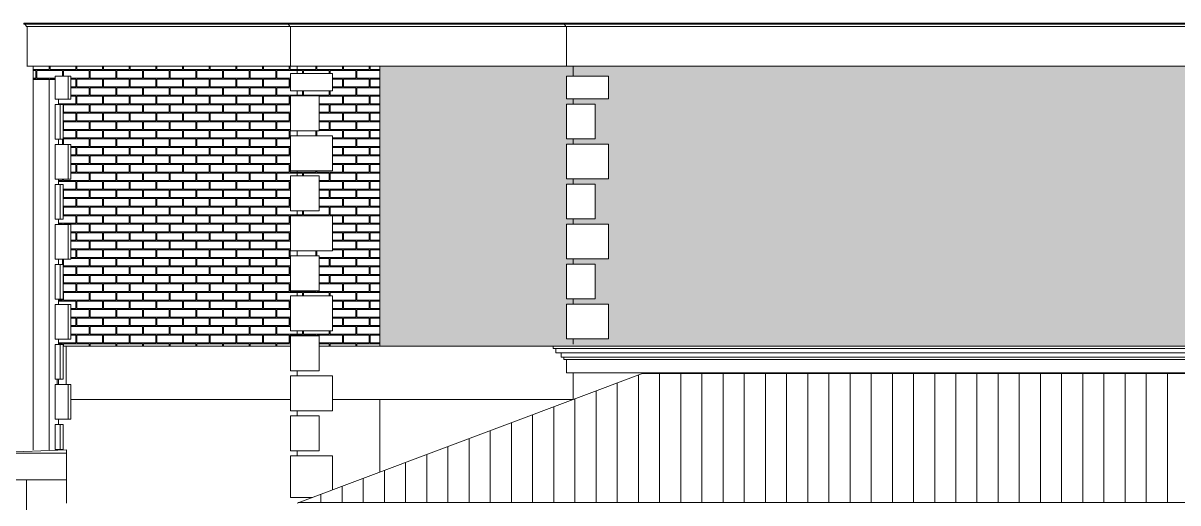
# Model space of a CAD drawing. Header units: millimetres. Extents: x 1177761 to 1329492, y 746793 to 827002.
# Drawn here: x 1278244 to 1286906, y 815202 to 818801 of the extents above; entities that cross this region are included whole.
import ezdxf

# ---------------------------------------------------------------- set-up
doc = ezdxf.new("R2010")
doc.units = ezdxf.units.MM
doc.layers.add('wall', color=5, linetype='Continuous', lineweight=30)
pattern_1 = [(0, (-298353.43, 1431884.34), (100, 64), [192.5, -7.5]), (0, (-298453.43, 1431891.84), (100, 64), [192.5, -7.5]), (90, (-298353.43, 1431884.34), (-100, 64), [-71.5, 56.5]), (90, (-298360.93, 1431884.34), (-100, 64), [-71.5, 56.5])]

msp = doc.modelspace()

# ---------------------------------------------------------------- hatches: boundary and pattern name
at = {"layer": 'wall', "lineweight": 20, "ltscale": 50}
h = msp.add_hatch(dxfattribs=at)
h.set_pattern_fill('ANSI31', color=250, scale=50, angle=45, style=0)
h.paths.add_polyline_path([(1282147.7, 821879.9), (1282747.7, 821879.9), (1282747.7, 820829.9), (1282147.7, 820829.9)], flags=16)
h.paths.add_polyline_path([(1281638.8, 820829.9), (1281038.8, 820829.9), (1281038.8, 821879.9), (1281638.8, 821879.9)], flags=16)
edge = h.paths.add_edge_path()
edge.add_line((1290348.4, 821768.9), (1290348.4, 824172.7))
edge.add_line((1290348.4, 824172.7), (1289470.4, 824254.9))
edge.add_line((1296661.1, 823007.8), (1293141.3, 823007.8))
edge.add_line((1293141.3, 823007.8), (1291952.5, 824022.5))
edge.add_line((1291952.5, 824022.5), (1291431, 824071.3))
edge.add_line((1291431, 824071.3), (1291431, 820249.5))
edge.add_line((1291431, 820249.5), (1290348.4, 820249.5))
edge.add_line((1290348.4, 820249.5), (1290348.4, 821627.1))
edge.add_line((1296446.1, 820264.8), (1296354.8, 820264.8))
edge.add_line((1296354.8, 820264.8), (1294677.9, 821696.2))
edge.add_line((1294677.9, 821696.2), (1296651.1, 821696.2))
edge.add_line((1296651.1, 821696.2), (1296651.1, 823076.2))
edge.add_line((1285258.9, 822779.5), (1284328.5, 822779.6))
edge.add_line((1284328.5, 822779.6), (1284328.5, 821849.1))
edge.add_line((1284328.5, 821849.1), (1283245.8, 820766.4))
edge.add_line((1283245.8, 820766.4), (1283245.8, 822779.8))
edge.add_line((1283245.8, 822779.8), (1280789, 822780.1))
edge.add_line((1296482.3, 820389.8), (1296375.7, 820389.8))
edge.add_line((1296534.9, 820389.8), (1296482.3, 820389.8))
edge.add_line((1296534.9, 820373.4), (1296534.9, 820389.8))
edge.add_line((1296515.2, 820373.4), (1296534.9, 820373.4))
edge.add_line((1296515.2, 820356.9), (1296515.2, 820373.4))
edge.add_line((1296497.3, 820354.6), (1296515.2, 820356.9))
edge.add_line((1296480.7, 820347.7), (1296497.3, 820354.6))
edge.add_line((1296466.4, 820336.7), (1296480.7, 820347.7))
edge.add_line((1296455.4, 820322.4), (1296466.4, 820336.7))
edge.add_line((1296448.5, 820305.7), (1296455.4, 820322.4))
edge.add_line((1296446.1, 820287.9), (1296448.5, 820305.7))
edge.add_line((1296446.1, 820264.8), (1296446.1, 820287.9))
edge.add_line((1296375.7, 820389.8), (1296375.7, 820869))
edge.add_line((1298121.4, 819448.2), (1277837.4, 819448.2))
edge.add_line((1286488.2, 824008.8), (1285258.9, 822779.5))
edge.add_line((1280621.8, 822207.5), (1277837.4, 819448.2))
edge.add_line((1280789, 822780.1), (1280621.8, 822207.5))
edge.add_line((1289470.4, 824254.9), (1288178.9, 824146.2))
edge.add_line((1288178.9, 824146.2), (1286488.2, 824008.8))
edge.add_line((1293872.9, 816171.9), (1297619.2, 815205.8))
edge.add_line((1293872.9, 816172.4), (1284006.7, 816173.3))
edge.add_line((1284006.7, 816173.3), (1283345.9, 816009.4))
edge.add_line((1283345.9, 816009.4), (1280307.3, 815204.4))
edge.add_line((1280307.3, 815204.4), (1297619.2, 815204.4))
edge.add_line((1298121.4, 819448.2), (1296375.7, 820869))
edge.add_line((1290348.4, 821627.1), (1290339.8, 821627.1))
edge.add_line((1290339.8, 821627.1), (1290339.8, 821567.6))
edge.add_arc((1290352.9, 821504.6), 64.3, 101.67522, 156.31994)
edge.add_arc((1290246.2, 821533.8), 47.9, 292.93594, 355.93823, ccw=False)
edge.add_line((1290264.8, 821489.7), (1290264.8, 821475.3))
edge.add_arc((1290264.8, 821446.5), 28.8, 89.94281, 180.1719)
edge.add_line((1290236.1, 821446.4), (1290153, 821446.4))
edge.add_arc((1290169.7, 821423), 28.7, 125.48348, 179.59588)
edge.add_arc((1290115.2, 821428.3), 26.2, 292.09862, 348.78443, ccw=False)
edge.add_line((1290125.1, 821404), (1290125.1, 821396.4))
edge.add_line((1290125.1, 821396.4), (1290114.4, 821396.4))
edge.add_line((1290114.4, 821396.4), (1290114.4, 820391.4))
edge.add_line((1290114.4, 820391.4), (1290273.6, 820391.4))
edge.add_line((1290273.6, 820391.4), (1290273.6, 820375))
edge.add_line((1290273.6, 820375), (1290253.8, 820375))
edge.add_line((1290253.8, 820375), (1290253.8, 820358.5))
edge.add_arc((1290255, 820288.2), 70.3, 90.99297, 179.00703)
edge.add_line((1290184.7, 820289.4), (1290184.7, 820266.4))
edge.add_line((1290184.7, 820266.4), (1289039.8, 820266.4))
edge.add_line((1289039.8, 820266.4), (1289039, 820266.4))
edge.add_line((1289039, 820266.4), (1287894.1, 820266.4))
edge.add_line((1287894.1, 820266.4), (1287894.1, 820289.4))
edge.add_arc((1287823.8, 820288.2), 70.3, 0.99297, 89.00703)
edge.add_line((1287825, 820358.5), (1287825, 820375))
edge.add_line((1287825, 820375), (1287805.3, 820375))
edge.add_line((1287805.3, 820375), (1287805.3, 820391.4))
edge.add_line((1287805.3, 820391.4), (1287964.4, 820391.4))
edge.add_line((1287964.4, 820391.4), (1287964.4, 821396.4))
edge.add_line((1287964.4, 821396.4), (1287953.7, 821396.4))
edge.add_line((1287953.7, 821396.4), (1287953.7, 821404))
edge.add_arc((1287963.6, 821428.3), 26.2, 191.21557, 247.90138, ccw=False)
edge.add_arc((1287909.2, 821423), 28.7, 0.40412, 54.51652)
edge.add_line((1287925.8, 821446.4), (1287842.8, 821446.4))
edge.add_arc((1287814, 821446.5), 28.8, 359.8281, 450.05719)
edge.add_line((1287814, 821475.3), (1287814, 821489.7))
edge.add_arc((1287832.7, 821533.8), 47.9, 184.06177, 247.06406, ccw=False)
edge.add_arc((1287726, 821504.6), 64.3, 23.68006, 78.32478)
edge.add_line((1287739, 821567.6), (1287739, 821627.1))
edge.add_line((1287739, 821627.1), (1287689.4, 821627.1))
edge.add_line((1287689.4, 821627.1), (1287689.4, 821727.8))
edge.add_line((1287689.4, 821727.8), (1289039.4, 823077.8))
edge.add_line((1289039.4, 823077.8), (1290348.4, 821768.9))
at = {"layer": 'wall', "lineweight": 20, "ltscale": 2}
h = msp.add_hatch(dxfattribs=at)
h.set_pattern_fill('AR18', color=251, scale=20, style=0)
h.set_pattern_definition(pattern_1)
h.paths.add_polyline_path([(1280919.1, 818477.8), (1280299.1, 818477.8), (1280299.1, 818423.7), (1280564.6, 818423.7), (1280564.6, 818292.8), (1280299.1, 818292.8), (1280299.1, 818254.5), (1280464.6, 818254.5), (1280464.6, 817992.8), (1280299.1, 817992.8), (1280299.1, 817954.5), (1280564.6, 817954.5), (1280564.6, 817692.8), (1280299.1, 817692.8), (1280299.1, 817654.5), (1280464.6, 817654.5), (1280464.6, 817392.8), (1280299.1, 817392.8), (1280299.1, 817354.5), (1280564.6, 817354.5), (1280564.6, 817092.8), (1280299.1, 817092.8), (1280299.1, 817054.5), (1280464.6, 817054.5), (1280464.6, 816792.8), (1280299.1, 816792.8), (1280299.1, 816754.5), (1280564.6, 816754.5), (1280564.6, 816492.8), (1280299.1, 816492.8), (1280299.1, 816454.5), (1280464.6, 816454.5), (1280464.6, 816377.8), (1280919.1, 816377.8)])
h.paths.add_polyline_path([(1280249.5, 817654.5), (1280299.1, 817654.5), (1280299.1, 817692.8), (1280249.5, 817692.8), (1280249.5, 817954.5), (1280299.1, 817954.5), (1280299.1, 817992.8), (1280249.5, 817992.8), (1280249.5, 818254.5), (1280299.1, 818254.5), (1280299.1, 818292.8), (1280249.5, 818292.8), (1280249.5, 818423.7), (1280299.1, 818423.7), (1280299.1, 818477.8), (1278320.4, 818477.8), (1278320.4, 818377.8), (1278333, 818377.8), (1278358.1, 818377.8), (1278395.6, 818377.8), (1278445.3, 818377.8), (1278485, 818377.8), (1278485, 818402.8), (1278581.3, 818402.8), (1278603, 818402.8), (1278603, 818229.6), (1278581.3, 818229.6), (1278508.3, 818229.6), (1278508.3, 818191.3), (1278522.6, 818191.3), (1278544.3, 818191.3), (1278544.3, 817929.6), (1278522.6, 817929.6), (1278508.3, 817929.6), (1278508.3, 817891.3), (1278581.3, 817891.3), (1278603, 817891.3), (1278603, 817629.6), (1278581.3, 817629.6), (1278508.3, 817629.6), (1278508.3, 817591.3), (1278522.6, 817591.3), (1278544.3, 817591.3), (1278544.3, 817329.6), (1278522.6, 817329.6), (1278508.3, 817329.6), (1278508.3, 817291.3), (1278581.3, 817291.3), (1278603, 817291.3), (1278603, 817029.6), (1278581.3, 817029.6), (1278508.3, 817029.6), (1278508.3, 816991.3), (1278522.6, 816991.3), (1278544.3, 816991.3), (1278544.3, 816729.6), (1278522.6, 816729.6), (1278508.3, 816729.6), (1278508.3, 816691.3), (1278581.3, 816691.3), (1278603, 816691.3), (1278603, 816429.6), (1278581.3, 816429.6), (1278508.3, 816429.6), (1278508.3, 816391.3), (1278522.6, 816391.3), (1278544.3, 816391.3), (1278544.3, 816377.8), (1278599.8, 816377.8), (1278689.3, 816377.8), (1278783, 816377.8), (1278884.9, 816377.8), (1278994.6, 816377.8), (1279111.6, 816377.8), (1279235.6, 816377.8), (1279366, 816377.8), (1279502.2, 816377.8), (1279643.7, 816377.8), (1279789.9, 816377.8), (1279940.2, 816377.8), (1280094, 816377.8), (1280249.5, 816377.8), (1280249.5, 816454.5), (1280299.1, 816454.5), (1280299.1, 816492.8), (1280249.5, 816492.8), (1280249.5, 816754.5), (1280299.1, 816754.5), (1280299.1, 816792.8), (1280249.5, 816792.8), (1280249.5, 817054.5), (1280299.1, 817054.5), (1280299.1, 817092.8), (1280249.5, 817092.8), (1280249.5, 817354.5), (1280299.1, 817354.5), (1280299.1, 817392.8), (1280249.5, 817392.8)])
h = msp.add_hatch(dxfattribs=at)
h.set_pattern_fill('AR18', color=251, scale=20, style=0)
h.set_pattern_definition(pattern_1)
h.paths.add_polyline_path([(1288439.5, 817293.6), (1288579.4, 817293.6), (1288579.4, 817331.9), (1288509.9, 817331.9), (1288509.9, 817593.6), (1288579.4, 817593.6), (1288579.4, 817631.9), (1288439.5, 817631.9), (1288439.5, 817893.6), (1288579.4, 817893.6), (1288579.4, 817931.9), (1288509.9, 817931.9), (1288509.9, 818193.6), (1288579.4, 818193.6), (1288579.4, 818231.9), (1288439.5, 818231.9), (1288439.5, 818402.8), (1288579.4, 818402.8), (1289499.4, 818402.8), (1289639.4, 818402.8), (1289639.4, 818231.9), (1289499.4, 818231.9), (1289499.4, 818193.6), (1289569, 818193.6), (1289569, 817931.9), (1289499.4, 817931.9), (1289499.4, 817893.6), (1289639.4, 817893.6), (1289639.4, 817631.9), (1289499.4, 817631.9), (1289499.4, 817593.6), (1289569, 817593.6), (1289569, 817331.9), (1289499.4, 817331.9), (1289499.4, 817293.6), (1289639.4, 817293.6), (1289639.4, 817031.9), (1289499.4, 817031.9), (1289499.4, 816993.6), (1289569, 816993.6), (1289569, 816731.9), (1289499.4, 816731.9), (1289499.4, 816693.6), (1289639.4, 816693.6), (1289639.4, 816431.9), (1289499.4, 816431.9), (1289499.4, 816377.8), (1289524.7, 816377.8), (1291384.7, 816377.8), (1291384.7, 816492.8), (1291119.2, 816492.8), (1291119.2, 816754.5), (1291384.7, 816754.5), (1291384.7, 816792.8), (1291219.2, 816792.8), (1291219.2, 817054.5), (1291384.7, 817054.5), (1291384.7, 817092.8), (1291119.2, 817092.8), (1291119.2, 817354.5), (1291384.7, 817354.5), (1291384.7, 817392.8), (1291219.2, 817392.8), (1291219.2, 817654.5), (1291384.7, 817654.5), (1291384.7, 817692.8), (1291119.2, 817692.8), (1291119.2, 817954.5), (1291384.7, 817954.5), (1291384.7, 817992.8), (1291219.2, 817992.8), (1291219.2, 818254.5), (1291384.7, 818254.5), (1291384.7, 818292.8), (1291119.2, 818292.8), (1291119.2, 818423.7), (1291384.7, 818423.7), (1291384.7, 818477.8), (1282369.4, 818477.8), (1282369.4, 818402.8), (1282634.8, 818402.8), (1282634.8, 818231.9), (1282369.4, 818231.9), (1282369.4, 818193.6), (1282534.8, 818193.6), (1282534.8, 817931.9), (1282369.4, 817931.9), (1282369.4, 817893.6), (1282634.8, 817893.6), (1282634.8, 817631.9), (1282369.4, 817631.9), (1282369.4, 817593.6), (1282534.8, 817593.6), (1282534.8, 817331.9), (1282369.4, 817331.9), (1282369.4, 817293.6), (1282634.8, 817293.6), (1282634.8, 817031.9), (1282369.4, 817031.9), (1282369.4, 816993.6), (1282534.8, 816993.6), (1282534.8, 816731.9), (1282369.4, 816731.9), (1282369.4, 816693.6), (1282634.8, 816693.6), (1282634.8, 816431.9), (1282319.6, 816431.9), (1282319.6, 816693.6), (1282369.4, 816693.6), (1282369.4, 816731.9), (1282319.6, 816731.9), (1282319.6, 816993.6), (1282369.4, 816993.6), (1282369.4, 817031.9), (1282319.6, 817031.9), (1282319.6, 817293.6), (1282369.4, 817293.6), (1282369.4, 817331.9), (1282319.6, 817331.9), (1282319.6, 817593.6), (1282369.4, 817593.6), (1282369.4, 817631.9), (1282319.6, 817631.9), (1282319.6, 817893.6), (1282369.4, 817893.6), (1282369.4, 817931.9), (1282319.6, 817931.9), (1282319.6, 818193.6), (1282369.4, 818193.6), (1282369.4, 818231.9), (1282319.6, 818231.9), (1282319.6, 818402.8), (1282369.4, 818402.8), (1282369.4, 818477.8), (1280919.1, 818477.8), (1280919.1, 816377.8), (1282319.4, 816377.8), (1288579.4, 816377.8), (1288579.4, 816431.9), (1288439.5, 816431.9), (1288439.5, 816693.6), (1288579.4, 816693.6), (1288579.4, 816731.9), (1288509.9, 816731.9), (1288509.9, 816993.6), (1288579.4, 816993.6), (1288579.4, 817031.9), (1288439.5, 817031.9)])
h.paths.add_polyline_path([(1292150.4, 817593.6), (1292220, 817593.6), (1292220, 817631.9), (1292080, 817631.9), (1292080, 817893.6), (1292220, 817893.6), (1292220, 817931.9), (1292150.4, 817931.9), (1292150.4, 818193.6), (1292220, 818193.6), (1292220, 818231.9), (1292080, 818231.9), (1292080, 818402.8), (1292219.9, 818402.8), (1293140, 818402.8), (1293279.9, 818402.8), (1293279.9, 818231.9), (1293140, 818231.9), (1293140, 818193.6), (1293209.5, 818193.6), (1293209.5, 817931.9), (1293140, 817931.9), (1293140, 817893.6), (1293279.9, 817893.6), (1293279.9, 817631.9), (1293140, 817631.9), (1293140, 817593.6), (1293209.5, 817593.6), (1293209.5, 817331.9), (1293140, 817331.9), (1293140, 817293.6), (1293279.9, 817293.6), (1293279.9, 817031.9), (1293140, 817031.9), (1293140, 816993.6), (1293209.5, 816993.6), (1293209.5, 816731.9), (1293140, 816731.9), (1293140, 816693.6), (1293279.9, 816693.6), (1293279.9, 816454.5), (1293640, 816454.5), (1293640, 816693.6), (1293780, 816693.6), (1293780, 816731.9), (1293710.4, 816731.9), (1293710.4, 816993.6), (1293780, 816993.6), (1293780, 817031.9), (1293640, 817031.9), (1293640, 817293.6), (1293780, 817293.6), (1293780, 817331.9), (1293710.4, 817331.9), (1293710.4, 817593.6), (1293780, 817593.6), (1293780, 817631.9), (1293640, 817631.9), (1293640, 817893.6), (1293780, 817893.6), (1293780, 817931.9), (1293710.4, 817931.9), (1293710.4, 818193.6), (1293780, 818193.6), (1293780, 818231.9), (1293640, 818231.9), (1293640, 818402.8), (1293779.9, 818402.8), (1294700, 818402.8), (1294839.9, 818402.8), (1294839.9, 818231.9), (1294700, 818231.9), (1294700, 818193.6), (1294769.5, 818193.6), (1294769.5, 817931.9), (1294700, 817931.9), (1294700, 817893.6), (1294839.9, 817893.6), (1294839.9, 817631.9), (1294700, 817631.9), (1294700, 817593.6), (1294769.5, 817593.6), (1294769.5, 817331.9), (1294700, 817331.9), (1294700, 817293.6), (1294839.9, 817293.6), (1294839.9, 817031.9), (1294700, 817031.9), (1294700, 816993.6), (1294769.5, 816993.6), (1294769.5, 816731.9), (1294700, 816731.9), (1294700, 816693.6), (1294839.9, 816693.6), (1294839.9, 816454.5), (1296929.4, 816454.5), (1296929.4, 816377.8), (1296947.7, 816377.8), (1296947.7, 818402.8), (1297200.6, 818402.8), (1297285.5, 818402.8), (1297350.8, 818402.8), (1297350.8, 816377.8), (1297599.5, 816377.8), (1297599.5, 816431.9), (1297435.7, 816431.9), (1297435.7, 816693.6), (1297599.5, 816693.6), (1297599.5, 816731.9), (1297535.7, 816731.9), (1297535.7, 816993.6), (1297599.5, 816993.6), (1297599.5, 817031.9), (1297435.7, 817031.9), (1297435.7, 817293.6), (1297599.5, 817293.6), (1297599.5, 817331.9), (1297535.7, 817331.9), (1297535.7, 817593.6), (1297599.5, 817593.6), (1297599.5, 817631.9), (1297435.7, 817631.9), (1297435.7, 817893.6), (1297599.5, 817893.6), (1297599.5, 817931.9), (1297535.7, 817931.9), (1297535.7, 818193.6), (1297599.5, 818193.6), (1297599.5, 818231.9), (1297435.7, 818231.9), (1297435.7, 818402.8), (1297599.5, 818402.8), (1297599.5, 818477.8), (1291384.7, 818477.8), (1291384.7, 818423.7), (1291434.3, 818423.7), (1291434.3, 818292.8), (1291384.7, 818292.8), (1291384.7, 818254.5), (1291434.3, 818254.5), (1291434.3, 817992.8), (1291384.7, 817992.8), (1291384.7, 817954.5), (1291434.3, 817954.5), (1291434.3, 817692.8), (1291384.7, 817692.8), (1291384.7, 817654.5), (1291434.3, 817654.5), (1291434.3, 817392.8), (1291384.7, 817392.8), (1291384.7, 817354.5), (1291434.3, 817354.5), (1291434.3, 817092.8), (1291384.7, 817092.8), (1291384.7, 817054.5), (1291434.3, 817054.5), (1291434.3, 816792.8), (1291384.7, 816792.8), (1291384.7, 816754.5), (1291434.3, 816754.5), (1291434.3, 816492.8), (1291384.7, 816492.8), (1291384.7, 816454.5), (1292080, 816454.5), (1292080, 816693.6), (1292220, 816693.6), (1292220, 816731.9), (1292150.4, 816731.9), (1292150.4, 816993.6), (1292220, 816993.6), (1292220, 817031.9), (1292080, 817031.9), (1292080, 817293.6), (1292220, 817293.6), (1292220, 817331.9), (1292150.4, 817331.9)])
at = {"layer": 'wall', "lineweight": 20, "ltscale": 50}
h = msp.add_hatch(dxfattribs=at)
h.set_pattern_fill('ANSI31', color=250, scale=50, angle=45, style=0)
h.paths.add_polyline_path([(1280317.3, 815206.7), (1281584.1, 815542.6), (1283345.9, 816009.4), (1284006.7, 816173.3), (1282889.5, 816173.3)])

# ---------------------------------------------------------------- linework, layer by layer
at = {"layer": 'wall', "color": 250, "lineweight": 20}
for p, q in [((1297742.5, 818800.8), (1278250.1, 818800.8)), ((1297742.5, 818792.1), (1278250.1, 818792.1)), ((1297725.2, 818774.8), (1278267.4, 818774.8)), ((1297718.2, 818477.8), (1278274.4, 818477.8)), ((1278320.4, 818377.8), (1278320.4, 818477.8)), ((1278320.4, 818377.8), (1278320.4, 818477.8)), ((1280299.1, 818477.8), (1280299.1, 818423.7)), ((1280299.1, 818423.7), (1280299.1, 818477.8)), ((1280919.1, 816377.8), (1280919.1, 818477.8)), ((1282369.4, 818402.8), (1282369.4, 818477.8)), ((1278333, 818377.8), (1278320.4, 818377.8)), ((1278320.4, 818377.8), (1278320.4, 815599.8)), ((1278320.4, 815599.8), (1278320.4, 818377.8)), ((1278333, 818377.8), (1278320.4, 818377.8)), ((1278358.1, 818377.8), (1278333, 818377.8)), ((1278358.1, 818377.8), (1278333, 818377.8)), ((1278395.6, 818377.8), (1278358.1, 818377.8)), ((1278395.6, 818377.8), (1278358.1, 818377.8)), ((1278445.3, 818377.8), (1278395.6, 818377.8)), ((1278445.3, 818377.8), (1278395.6, 818377.8)), ((1278440.4, 815599.8), (1278440.4, 818377.8)), ((1278440.4, 818377.8), (1278440.4, 815599.8)), ((1278485, 818377.8), (1278445.3, 818377.8)), ((1278485, 818377.8), (1278445.3, 818377.8)), ((1278508.3, 818229.6), (1278508.3, 818191.3)), ((1278508.3, 818229.6), (1278508.3, 818191.3)), ((1278508.3, 818191.3), (1278508.3, 818229.6)), ((1280299.1, 818254.5), (1280299.1, 818292.8)), ((1280299.1, 818254.5), (1280299.1, 818292.8)), ((1280299.1, 818292.8), (1280299.1, 818254.5)), ((1282369.4, 818231.9), (1282369.4, 818193.6)), ((1282369.4, 818193.6), (1282369.4, 818231.9)), ((1282369.4, 818193.6), (1282369.4, 818231.9)), ((1280299.1, 817954.5), (1280299.1, 817992.8)), ((1280299.1, 817954.5), (1280299.1, 817992.8)), ((1280299.1, 817992.8), (1280299.1, 817954.5)), ((1278508.3, 817929.6), (1278508.3, 817891.3)), ((1278508.3, 817929.6), (1278508.3, 817891.3)), ((1278508.3, 817891.3), (1278508.3, 817929.6)), ((1282369.4, 817931.9), (1282369.4, 817893.6)), ((1282369.4, 817893.6), (1282369.4, 817931.9)), ((1282369.4, 817893.6), (1282369.4, 817931.9)), ((1278508.3, 817629.6), (1278508.3, 817591.3)), ((1278508.3, 817629.6), (1278508.3, 817591.3)), ((1278508.3, 817591.3), (1278508.3, 817629.6)), ((1280299.1, 817654.5), (1280299.1, 817692.8)), ((1280299.1, 817654.5), (1280299.1, 817692.8)), ((1280299.1, 817692.8), (1280299.1, 817654.5)), ((1282369.4, 817631.9), (1282369.4, 817593.6)), ((1282369.4, 817593.6), (1282369.4, 817631.9)), ((1282369.4, 817593.6), (1282369.4, 817631.9)), ((1280299.1, 817354.5), (1280299.1, 817392.8)), ((1280299.1, 817354.5), (1280299.1, 817392.8)), ((1280299.1, 817392.8), (1280299.1, 817354.5)), ((1278508.3, 817329.6), (1278508.3, 817291.3)), ((1278508.3, 817329.6), (1278508.3, 817291.3)), ((1278508.3, 817291.3), (1278508.3, 817329.6)), ((1282369.4, 817331.9), (1282369.4, 817293.6)), ((1282369.4, 817293.6), (1282369.4, 817331.9)), ((1282369.4, 817293.6), (1282369.4, 817331.9)), ((1278508.3, 817029.6), (1278508.3, 816991.3)), ((1278508.3, 817029.6), (1278508.3, 816991.3)), ((1278508.3, 816991.3), (1278508.3, 817029.6)), ((1280299.1, 817054.5), (1280299.1, 817092.8)), ((1280299.1, 817054.5), (1280299.1, 817092.8)), ((1280299.1, 817092.8), (1280299.1, 817054.5)), ((1282369.4, 817031.9), (1282369.4, 816993.6)), ((1282369.4, 816993.6), (1282369.4, 817031.9)), ((1282369.4, 816993.6), (1282369.4, 817031.9)), ((1280299.1, 816754.5), (1280299.1, 816792.8)), ((1280299.1, 816754.5), (1280299.1, 816792.8)), ((1280299.1, 816792.8), (1280299.1, 816754.5)), ((1278508.3, 816729.6), (1278508.3, 816691.3)), ((1278508.3, 816729.6), (1278508.3, 816691.3)), ((1278508.3, 816691.3), (1278508.3, 816729.6)), ((1282369.4, 816731.9), (1282369.4, 816693.6)), ((1282369.4, 816693.6), (1282369.4, 816731.9)), ((1282369.4, 816693.6), (1282369.4, 816731.9)), ((1278508.3, 816429.6), (1278508.3, 816391.3)), ((1278508.3, 816391.3), (1278508.3, 816429.6)), ((1280299.1, 816454.5), (1280299.1, 816492.8)), ((1280299.1, 816454.5), (1280299.1, 816492.8)), ((1280299.1, 816492.8), (1280299.1, 816454.5)), ((1282369.4, 816393.6), (1282369.4, 816431.9)), ((1282369.4, 816393.6), (1282369.4, 816431.9)), ((1282369.4, 816431.9), (1282369.4, 816393.6)), ((1278544.3, 816377.8), (1278599.8, 816377.8)), ((1278566.3, 816377.8), (1278566.3, 816091.3)), ((1278604.3, 816377.8), (1278566.3, 816377.8)), ((1278689.3, 816377.8), (1278604.3, 816377.8)), ((1278783, 816377.8), (1278689.3, 816377.8)), ((1278884.9, 816377.8), (1278783, 816377.8)), ((1278994.6, 816377.8), (1278884.9, 816377.8)), ((1279111.6, 816377.8), (1278994.6, 816377.8)), ((1279235.6, 816377.8), (1279111.6, 816377.8)), ((1279366, 816377.8), (1279235.6, 816377.8)), ((1279502.2, 816377.8), (1279366, 816377.8)), ((1279643.7, 816377.8), (1279502.2, 816377.8)), ((1279789.9, 816377.8), (1279643.7, 816377.8)), ((1279940.2, 816377.8), (1279789.9, 816377.8)), ((1280094, 816377.8), (1279940.2, 816377.8)), ((1280249.1, 816377.8), (1280094, 816377.8)), ((1280210, 816377.8), (1280249.1, 816377.8)), ((1280247, 816377.8), (1280249.5, 816377.8)), ((1280249.1, 816377.8), (1280249.5, 816377.8)), ((1280249.5, 816377.8), (1280249.1, 816377.8)), ((1282319.4, 816377.8), (1280464.6, 816377.8)), ((1296714.3, 816377.8), (1282534.8, 816377.8)), ((1280299, 816154.5), (1280299, 816177.8)), ((1280299.1, 816154.5), (1280299.1, 816192.8)), ((1282369.4, 816177.8), (1282369.4, 815977.8)), ((1293872.9, 816172.4), (1282889.8, 816173.4)), ((1278499.5, 816091.3), (1278499.5, 816129.6)), ((1278508.3, 816129.6), (1278508.3, 816091.3)), ((1278508.3, 816129.6), (1278508.3, 816091.3)), ((1278508.3, 816091.3), (1278508.3, 816129.6)), ((1278603, 815977.8), (1278604.3, 815977.8)), ((1278604.3, 815977.8), (1278689.3, 815977.8)), ((1278689.3, 815977.8), (1278783, 815977.8)), ((1278783, 815977.8), (1278884.9, 815977.8)), ((1278884.9, 815977.8), (1278994.6, 815977.8)), ((1278994.6, 815977.8), (1279111.6, 815977.8)), ((1279111.6, 815977.8), (1279235.6, 815977.8)), ((1279235.6, 815977.8), (1279366, 815977.8)), ((1279366, 815977.8), (1279502.2, 815977.8)), ((1279502.2, 815977.8), (1279643.7, 815977.8)), ((1279643.7, 815977.8), (1279789.9, 815977.8)), ((1279789.9, 815977.8), (1279940.2, 815977.8)), ((1279940.2, 815977.8), (1280094, 815977.8)), ((1280094, 815977.8), (1280249.1, 815977.8)), ((1280249.1, 815977.8), (1280210, 815977.8)), ((1280249.1, 815977.8), (1280249.5, 815977.8)), ((1280249.5, 815977.8), (1280249.1, 815977.8)), ((1280564.6, 815977.8), (1282369.4, 815977.8)), ((1280919.1, 815432.8), (1280919.1, 815977.8)), ((1280299, 815854.5), (1280299, 815892.8)), ((1280299.1, 815892.8), (1280299.1, 815854.5)), ((1280299.1, 815854.5), (1280299.1, 815892.8)), ((1278508.3, 815791.3), (1278508.3, 815829.6)), ((1277905.7, 815574.8), (1278569.3, 815599.8)), ((1278569.3, 815599.8), (1277905.7, 815574.8)), ((1278274, 815574.8), (1277905.7, 815574.8)), ((1278274, 815574.8), (1277905.7, 815574.8)), ((1278274, 815574.8), (1278569.3, 815574.8)), ((1278569.3, 815574.8), (1278274, 815574.8)), ((1278508.3, 815599.8), (1278506.9, 815599.8)), ((1278506.9, 815599.8), (1278508.3, 815599.8)), ((1278508.3, 815599.8), (1278508.3, 815602.8)), ((1278508.3, 815602.8), (1278508.3, 815597.5)), ((1278569.3, 815574.8), (1278569.3, 815599.8)), ((1278569.3, 815574.8), (1278569.3, 815599.8)), ((1278569.3, 815574.8), (1278569.3, 815264.8)), ((1280299.1, 815577.8), (1280299.1, 815592.8)), ((1280299.1, 815554.5), (1280299.1, 815592.8)), ((1280299.1, 815592.8), (1280299.1, 815577.8)), ((1280299.1, 815577.8), (1280299.1, 815554.5)), ((1280299.1, 815554.5), (1280299.1, 815577.8)), ((1280299.1, 815554.5), (1280299.1, 815577.8)), ((1280307.3, 815204.4), (1297619.2, 815204.4))]:
    msp.add_line(p, q, dxfattribs=at)
at = {"layer": 'wall', "color": 250, "lineweight": 20, "ltscale": 50}
for p, q in [((1278250.1, 818792.1), (1278250.1, 818800.8)), ((1278254.6, 818791.6), (1278250.1, 818792.1)), ((1278258.8, 818790), (1278254.6, 818791.6)), ((1278262.3, 818787.3), (1278258.8, 818790)), ((1278265.1, 818783.7), (1278262.3, 818787.3)), ((1278266.8, 818779.6), (1278265.1, 818783.7)), ((1278267.4, 818775.2), (1278266.8, 818779.6)), ((1278267.4, 818774.8), (1278267.4, 818775.2)), ((1278274.4, 818474.8), (1278274.4, 818774.8)), ((1280225.6, 818792.1), (1280225.6, 818800.8)), ((1280230, 818791.6), (1280225.6, 818792.1)), ((1280234.2, 818790), (1280230, 818791.6)), ((1280237.8, 818787.3), (1280234.2, 818790)), ((1280240.5, 818783.7), (1280237.8, 818787.3)), ((1280242.2, 818779.6), (1280240.5, 818783.7)), ((1280242.8, 818775.2), (1280242.2, 818779.6)), ((1280242.8, 818774.8), (1280242.8, 818775.2)), ((1280249.8, 818474.8), (1280249.8, 818774.8)), ((1282295.1, 818792.1), (1282295.1, 818800.8)), ((1282299.6, 818791.6), (1282295.1, 818792.1)), ((1282303.8, 818790), (1282299.6, 818791.6)), ((1282307.3, 818787.3), (1282303.8, 818790)), ((1282310.1, 818783.7), (1282307.3, 818787.3)), ((1282311.8, 818779.6), (1282310.1, 818783.7)), ((1282312.4, 818775.2), (1282311.8, 818779.6)), ((1282312.4, 818774.8), (1282312.4, 818775.2)), ((1282319.4, 818474.8), (1282319.4, 818774.8))]:
    msp.add_line(p, q, dxfattribs=at)
at = {"layer": 'wall', "color": 250, "lineweight": 20, "ltscale": 20}
msp.add_line((1278508.3, 815829.6), (1278508.3, 815791.3), dxfattribs=at)
msp.add_line((1278508.3, 815829.6), (1278508.3, 815791.3), dxfattribs=at)
at = {"layer": 'wall', "color": 250, "lineweight": 20}
for points in [[(1278581.3, 818229.6), (1278485, 818229.6), (1278485, 818402.8), (1278581.3, 818402.8)], [(1278581.3, 818229.6), (1278603, 818229.6), (1278603, 818402.8), (1278581.3, 818402.8)], [(1280249.5, 818292.8), (1280564.6, 818292.8), (1280564.6, 818423.7), (1280249.5, 818423.7)], [(1282319.6, 818231.9), (1282634.8, 818231.9), (1282634.8, 818402.8), (1282319.6, 818402.8)], [(1280249.5, 817992.8), (1280464.6, 817992.8), (1280464.6, 818254.5), (1280249.5, 818254.5)], [(1278522.6, 817929.6), (1278485, 817929.6), (1278485, 818191.3), (1278522.6, 818191.3)], [(1278522.6, 817929.6), (1278544.3, 817929.6), (1278544.3, 818191.3), (1278522.6, 818191.3)], [(1282319.6, 817931.9), (1282534.8, 817931.9), (1282534.8, 818193.6), (1282319.6, 818193.6)], [(1278581.3, 817629.6), (1278485, 817629.6), (1278485, 817891.3), (1278581.3, 817891.3)], [(1278581.3, 817629.6), (1278603, 817629.6), (1278603, 817891.3), (1278581.3, 817891.3)], [(1280249.5, 817692.8), (1280564.6, 817692.8), (1280564.6, 817954.5), (1280249.5, 817954.5)], [(1282319.6, 817631.9), (1282634.8, 817631.9), (1282634.8, 817893.6), (1282319.6, 817893.6)], [(1280249.5, 817392.8), (1280464.6, 817392.8), (1280464.6, 817654.5), (1280249.5, 817654.5)], [(1278522.6, 817329.6), (1278485, 817329.6), (1278485, 817591.3), (1278522.6, 817591.3)], [(1278522.6, 817329.6), (1278544.3, 817329.6), (1278544.3, 817591.3), (1278522.6, 817591.3)], [(1282319.6, 817331.9), (1282534.8, 817331.9), (1282534.8, 817593.6), (1282319.6, 817593.6)], [(1278581.3, 817029.6), (1278485, 817029.6), (1278485, 817291.3), (1278581.3, 817291.3)], [(1278581.3, 817029.6), (1278603, 817029.6), (1278603, 817291.3), (1278581.3, 817291.3)], [(1280249.5, 817092.8), (1280564.6, 817092.8), (1280564.6, 817354.5), (1280249.5, 817354.5)], [(1282319.6, 817031.9), (1282634.8, 817031.9), (1282634.8, 817293.6), (1282319.6, 817293.6)], [(1280249.5, 816792.8), (1280464.6, 816792.8), (1280464.6, 817054.5), (1280249.5, 817054.5)], [(1278522.6, 816729.6), (1278485, 816729.6), (1278485, 816991.3), (1278522.6, 816991.3)], [(1278522.6, 816729.6), (1278544.3, 816729.6), (1278544.3, 816991.3), (1278522.6, 816991.3)], [(1282319.6, 816731.9), (1282534.8, 816731.9), (1282534.8, 816993.6), (1282319.6, 816993.6)], [(1280249.5, 816492.8), (1280564.6, 816492.8), (1280564.6, 816754.5), (1280249.5, 816754.5)], [(1278581.3, 816429.6), (1278485, 816429.6), (1278485, 816691.3), (1278581.3, 816691.3)], [(1278581.3, 816429.6), (1278603, 816429.6), (1278603, 816691.3), (1278581.3, 816691.3)], [(1282319.6, 816431.9), (1282634.8, 816431.9), (1282634.8, 816693.6), (1282319.6, 816693.6)], [(1280249.5, 816192.8), (1280464.6, 816192.8), (1280464.6, 816454.5), (1280249.5, 816454.5)], [(1278522.6, 816129.6), (1278485, 816129.6), (1278485, 816391.3), (1278522.6, 816391.3)], [(1278522.6, 816129.6), (1278544.3, 816129.6), (1278544.3, 816391.3), (1278522.6, 816391.3)], [(1280249.5, 815892.8), (1280564.6, 815892.8), (1280564.6, 816154.5), (1280249.5, 816154.5)], [(1278581.3, 815829.6), (1278485, 815829.6), (1278485, 816091.3), (1278581.3, 816091.3)], [(1278581.3, 815829.6), (1278603, 815829.6), (1278603, 816091.3), (1278581.3, 816091.3)], [(1280249.5, 815592.8), (1280464.6, 815592.8), (1280464.6, 815854.5), (1280249.5, 815854.5)]]:
    msp.add_lwpolyline(points, close=True, dxfattribs=at)
at = {"layer": 'wall', "color": 250, "lineweight": 20, "ltscale": 50}
for points in [[(1297029.8, 816377.8), (1289524.7, 816377.8), (1289499.4, 816377.8), (1282219.4, 816377.8), (1282219.4, 816361.2), (1282239.4, 816361.2), (1297029.8, 816361.2)], [(1297009.8, 816361.2), (1282239.4, 816361.2), (1282239.4, 816327.8), (1282279.4, 816327.8), (1297009.8, 816327.8)], [(1296969.8, 816327.8), (1282279.4, 816327.8), (1282279.4, 816294.5), (1282299.4, 816294.5), (1296969.8, 816294.5)], [(1296949.8, 816294.5), (1282299.4, 816294.5), (1282299.4, 816277.8), (1282319.4, 816277.8), (1296949.8, 816277.8)], [(1296929.8, 816277.8), (1282319.4, 816277.8), (1282319.4, 816177.8), (1296929.8, 816177.8)]]:
    msp.add_lwpolyline(points, close=True, dxfattribs=at)
at = {"layer": 'wall', "color": 250, "lineweight": 20}
for points in [[(1280299.1, 815199.9), (1282901.6, 816177.8)], [(1280564.6, 815299.6), (1280564.6, 815554.5), (1280249.5, 815554.5), (1280249.5, 815242.8), (1280413.5, 815242.8)], [(1278569.3, 815374.8), (1278270.4, 815374.8), (1278270.4, 814999.8), (1278320.4, 814999.8)], [(1278569.3, 815199.9), (1278569.3, 815374.8), (1278270.4, 815374.8), (1278270.4, 814999.8), (1278569.3, 814999.8)]]:
    msp.add_lwpolyline(points, dxfattribs=at)
at = {"layer": 'wall', "color": 250, "lineweight": 20, "ltscale": 20}
for points in [[(1278522.6, 815602.8), (1278485, 815602.8), (1278485, 815791.3), (1278522.6, 815791.3)], [(1278522.6, 815602.8), (1278544.3, 815602.8), (1278544.3, 815791.3), (1278522.6, 815791.3)]]:
    msp.add_lwpolyline(points, close=True, dxfattribs=at)
at = {"layer": 'wall', "color": 250, "lineweight": 20}
msp.add_lwpolyline([(1278320.4, 815374.8), (1278043.5, 815374.8), (1278042.6, 815426, 0.207415), (1277995.4, 815511.9, 0.122581), (1277970.5, 815523.5), (1277970.5, 815549.8), (1277955.6, 815549.8), (1277955.6, 815574.8), (1278320.4, 815574.8)], format="xyb", dxfattribs=at)

doc.saveas('drawing.dxf')
